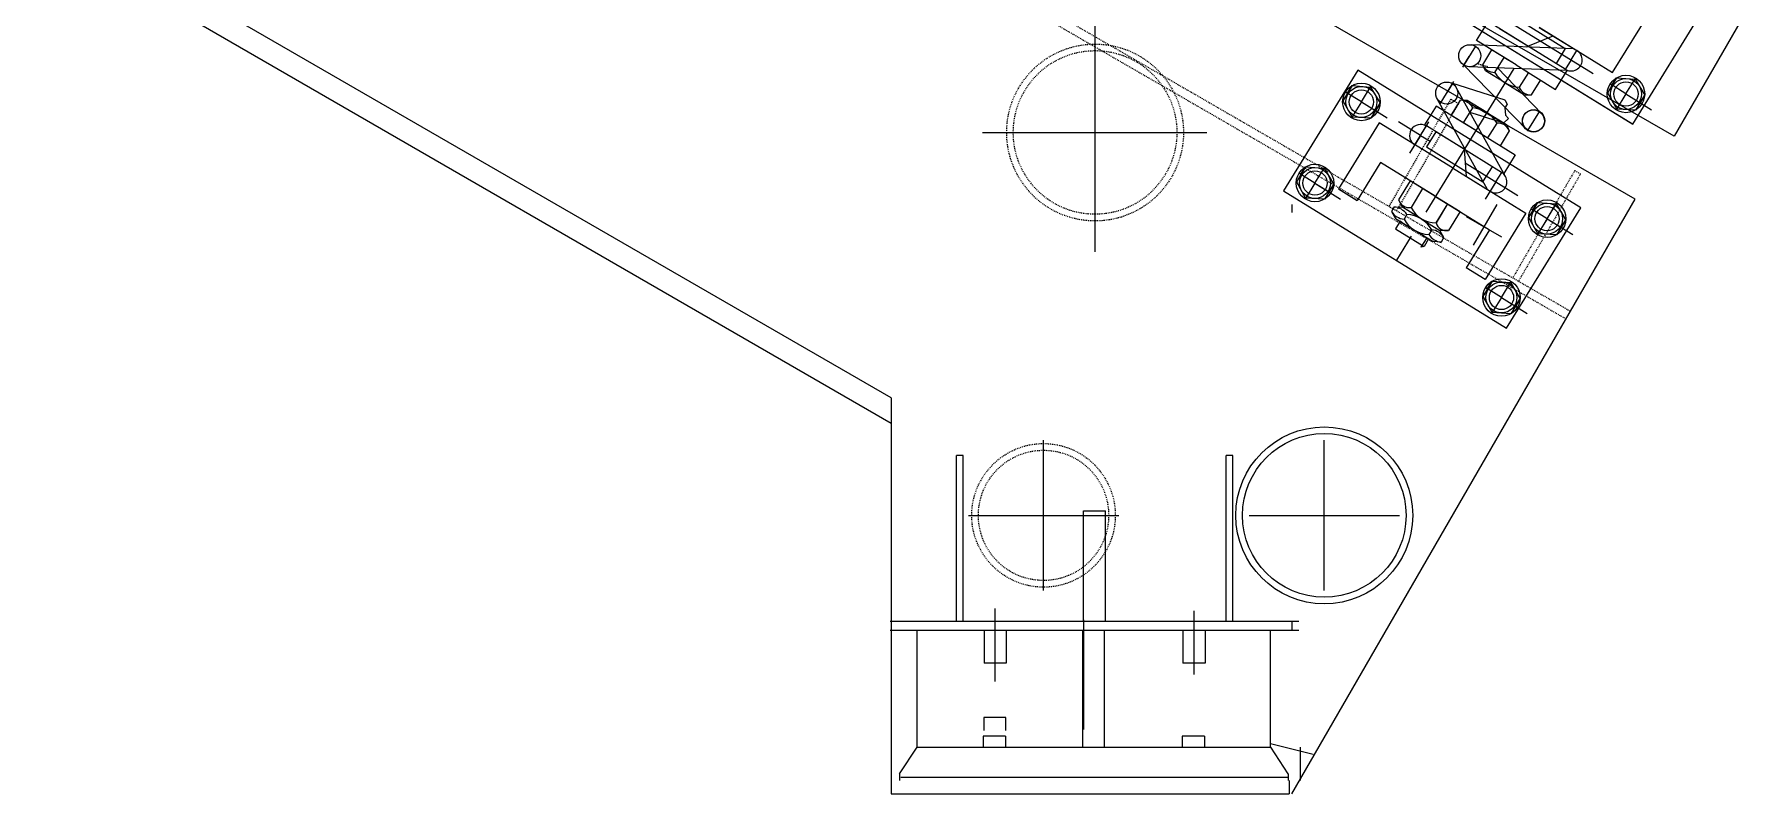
# Model space of a CAD drawing. Header units: millimetres. Extents: x 2827 to 6143, y 72 to 478.
# Drawn here: x 3108.5 to 3302, y 118.2 to 204.1 of the extents above; entities that cross this region are included whole.
import ezdxf

# ---------------------------------------------------------------- set-up
doc = ezdxf.new("R2010")
doc.units = ezdxf.units.MM
for name, pattern in [('ACAD_ISO02W100', [15, 12, -3]), ('CENTER', [50.8, 31.75, -6.35, 6.35, -6.35]), ('CENTER2', [28.575, 19.05, -3.175, 3.175, -3.175]), ('HIDDEN', [0.2, 0.1, -0.1])]:
    doc.linetypes.add(name, pattern=pattern)
for name, color, linetype, lineweight in [('01', 7, 'Continuous', 18), ('A粗实线', 7, 'Continuous', 40), ('中心线', 1, 'CENTER', 13), ('图层1', 1, 'CENTER2', 25), ('图层2', 160, 'Continuous', 25), ('粗实线层', 7, 'Continuous', 35), ('虚线', 8, 'ACAD_ISO02W100', 13)]:
    doc.layers.add(name, color=color, linetype=linetype, lineweight=lineweight)
doc.layers.add('细实线', color=7, linetype='Continuous')

msp = doc.modelspace()

# ---------------------------------------------------------------- linework, layer by layer
at = {"color": 7, "linetype": 'Continuous'}
for p, q in [((3293.99, 192.54), (2941.91, 395.73)), ((3205.46, 160.07), (2948.8, 308.26)), ((3289.58, 185.43), (3210.46, 231.12)), ((3301.99, 206.4), (3293.99, 192.54)), ((3213.58, 156.45), (3212.83, 156.45)), ((3212.83, 137.72), (3212.83, 156.45)), ((3213.58, 137.72), (3213.58, 156.45)), ((3243.33, 137.72), (3243.33, 156.45)), ((3244.08, 137.72), (3244.08, 156.45)), ((3215.95, 136.72), (3215.95, 132.97)), ((3218.45, 136.72), (3218.45, 132.97)), ((3238.45, 136.72), (3238.45, 132.97)), ((3240.95, 136.72), (3240.95, 132.97)), ((3218.45, 132.97), (3215.95, 132.97)), ((3240.95, 132.97), (3238.45, 132.97))]:
    msp.add_line(p, q, dxfattribs=at)
for p, q in [((3287.04, 199.75), (3291.65, 207.22)), ((3271.66, 203.37), (3272.97, 205.5)), ((3281.68, 200.12), (3273.18, 205.38)), ((3275.29, 206.41), (3281.68, 202.48)), ((3276.13, 200.61), (3271.66, 203.37)), ((3277.44, 202.74), (3274.25, 204.71)), ((3277.44, 202.74), (3280.3, 203.91)), ((3278.74, 204.87), (3287.04, 199.75)), ((3278.75, 204.86), (3283, 202.24)), ((3282.69, 202.43), (3271.05, 202.89)), ((3273.36, 202.32), (3272.31, 200.62)), ((3276.13, 200.61), (3273.36, 202.32)), ((3274.74, 201.47), (3273.7, 199.77)), ((3276.13, 200.61), (3274.74, 201.47)), ((3276.78, 201.67), (3276.76, 201.64)), ((3276.78, 201.67), (3276.78, 201.67)), ((3277.32, 202.55), (3277.32, 202.55)), ((3281.68, 202.48), (3280.64, 200.77)), ((3277.43, 193.2), (3270.14, 200.65)), ((3281.91, 199.97), (3270.79, 200.4)), ((3272.67, 199.95), (3272.31, 200.62)), ((3274.89, 198.59), (3272.67, 199.95)), ((3274.01, 200.28), (3279.04, 195.08)), ((3276.13, 200.61), (3280.59, 197.85)), ((3276.13, 200.61), (3277.51, 199.76)), ((3277.51, 199.76), (3276.48, 198.08)), ((3280.59, 197.85), (3281.91, 199.97)), ((3281.68, 200.12), (3281.68, 200.12)), ((3281.91, 199.97), (3281.93, 200)), ((3281.91, 199.97), (3282.05, 199.96)), ((3274.88, 196.61), (3268.84, 198.54)), ((3274.73, 188.33), (3269.35, 198.07)), ((3274.88, 198.59), (3277.09, 197.23)), ((3275.09, 198.93), (3275.09, 198.92)), ((3277.86, 197.24), (3278.91, 198.94)), ((3281.04, 199.05), (3281.02, 199.02)), ((3267.09, 195.96), (3265.78, 193.84)), ((3271.56, 193.21), (3267.09, 195.96)), ((3272.88, 186.53), (3267.25, 196.72)), ((3267.53, 196.22), (3267.53, 196.23)), ((3267.53, 196.21), (3267.53, 196.22)), ((3268.79, 194.91), (3269.84, 196.62)), ((3270.6, 196.59), (3269.84, 196.62)), ((3270.17, 194.06), (3271.22, 195.76)), ((3272.81, 195.22), (3270.6, 196.59)), ((3274.88, 196.6), (3274.88, 196.61)), ((3277.09, 197.23), (3277.86, 197.24)), ((3277.86, 197.24), (3277.86, 197.24)), ((3278.76, 195.37), (3278.19, 195.55)), ((3260.62, 194.05), (3256.03, 186.61)), ((3268.93, 188.96), (3260.62, 194.05)), ((3274.49, 188.46), (3265.98, 193.71)), ((3271.56, 193.21), (3268.79, 194.91)), ((3271.56, 193.21), (3270.17, 194.06)), ((3272.53, 194.74), (3270.91, 195.25)), ((3272.51, 194.75), (3272.6, 194.89)), ((3272.51, 194.75), (3274.72, 194.05)), ((3272.6, 194.89), (3272.6, 194.89)), ((3272.81, 195.23), (3275.02, 193.86)), ((3272.94, 192.36), (3273.98, 194.03)), ((3275.02, 193.86), (3275.35, 193.17)), ((3278.77, 195.37), (3278.74, 195.33)), ((3267.05, 193.05), (3266, 191.35)), ((3270.24, 191.08), (3267.05, 193.05)), ((3270.9, 192.15), (3270.92, 192.18)), ((3270.9, 192.15), (3270.9, 192.15)), ((3271.56, 193.21), (3276.03, 190.46)), ((3271.56, 193.21), (3272.94, 192.36)), ((3275.35, 193.17), (3274.31, 191.47)), ((3275.35, 193.17), (3275.35, 193.17)), ((3277.43, 193.2), (3277.81, 193.08)), ((3266, 191.35), (3272.38, 187.41)), ((3270.36, 191.27), (3270.24, 191.08)), ((3270.24, 191.08), (3270.36, 191.27)), ((3270.24, 191.08), (3270.48, 188)), ((3270.36, 191.27), (3270.36, 191.27)), ((3276.03, 190.46), (3274.73, 188.33)), ((3260.72, 189.45), (3258.15, 185.29)), ((3260.79, 189.57), (3260.72, 189.45)), ((3266.96, 185.77), (3260.79, 189.57)), ((3268.93, 188.96), (3268.93, 188.96)), ((3268.93, 188.96), (3277.22, 183.84)), ((3268.93, 188.96), (3273.19, 186.33)), ((3272.38, 187.41), (3273.44, 189.1)), ((3274.49, 188.46), (3274.49, 188.46)), ((3274.73, 188.33), (3274.71, 188.3)), ((3274.73, 188.33), (3274.79, 188.21)), ((3256.03, 186.61), (3258.15, 185.29)), ((3264.15, 187.5), (3262.84, 185.37)), ((3266.95, 185.77), (3264.13, 187.51)), ((3266.96, 185.77), (3264.15, 187.5)), ((3265.55, 186.64), (3264.25, 184.5)), ((3265.55, 186.64), (3264.25, 184.5)), ((3266.95, 185.77), (3265.54, 186.65)), ((3265.54, 186.65), (3265.54, 186.65)), ((3266.96, 185.76), (3265.55, 186.64)), ((3266.95, 185.77), (3273.12, 181.97)), ((3266.96, 185.77), (3266.96, 185.76)), ((3266.96, 185.77), (3269.78, 184.03)), ((3266.96, 185.77), (3268.38, 184.89)), ((3262.2, 184.32), (3262.04, 184.05)), ((3262.04, 184.05), (3262.48, 183.26)), ((3262.12, 184.37), (3262.12, 184.37)), ((3262.2, 184.32), (3262.37, 184.58)), ((3262.37, 184.58), (3263.27, 184.54)), ((3262.84, 185.37), (3263.27, 184.54)), ((3265.39, 183.21), (3263.27, 184.54)), ((3268.38, 184.89), (3267.06, 182.75)), ((3268.38, 184.89), (3267.08, 182.75)), ((3269.78, 184.03), (3268.47, 181.9)), ((3273.93, 184.84), (3271.28, 180.24)), ((3277.22, 183.84), (3272.61, 176.37)), ((3262.48, 183.26), (3266.74, 180.64)), ((3263.01, 182.94), (3262.48, 182.09)), ((3262.48, 182.09), (3265.72, 180.09)), ((3263.22, 182.8), (3263.01, 182.94)), ((3263.78, 183.71), (3263.45, 183.18)), ((3265.39, 183.21), (3267.51, 181.89)), ((3266.58, 181.98), (3266.25, 181.45)), ((3268.47, 181.9), (3267.51, 181.89)), ((3267.97, 181.09), (3267.51, 181.89)), ((3270.49, 183.47), (3274.48, 181.17)), ((3273.12, 181.97), (3270.49, 177.68)), ((3266.02, 181.08), (3265.36, 180)), ((3265.72, 180.09), (3265.36, 180)), ((3266.23, 180.95), (3265.72, 180.09)), ((3266.02, 181.08), (3266.23, 180.95)), ((3267.64, 180.56), (3266.74, 180.64)), ((3267.81, 180.82), (3267.64, 180.56)), ((3267.81, 180.82), (3267.97, 181.09)), ((3267.94, 181.15), (3267.94, 181.14)), ((3272.61, 176.37), (3270.49, 177.68))]:
    msp.add_line(p, q)
at = {"color": 7, "linetype": 'Continuous', "lineweight": -3}
for p, q in [((3250.77, 118.22), (3289.58, 185.43)), ((3215.92, 126.85), (3215.92, 125.35)), ((3218.42, 126.85), (3215.92, 126.85)), ((3218.42, 125.35), (3218.42, 126.85)), ((3248.33, 123.89), (3253.17, 122.7)), ((3251.71, 123.47), (3251.71, 121.22)), ((3205.46, 121.22), (3205.46, 119.72)), ((3206.54, 120.1), (3250.29, 120.1)), ((3251.71, 121.22), (3251.71, 119.72)), ((3250.46, 119.72), (3250.46, 118.22))]:
    msp.add_line(p, q, dxfattribs=at)
at = {"color": 7, "linetype": 'Continuous', "ltscale": 1.333333}
for p, q in [((3205.34, 137.72), (3251.57, 137.72)), ((3205.34, 136.72), (3251.57, 136.72))]:
    msp.add_line(p, q, dxfattribs=at)
at = {"color": 7, "linetype": 'Continuous', "lineweight": -3, "ltscale": 1.333333}
for p, q in [((3208.37, 123.47), (3208.37, 136.72)), ((3227.12, 123.47), (3227.12, 136.72)), ((3229.58, 123.47), (3229.58, 136.72)), ((3248.33, 123.47), (3248.33, 136.72))]:
    msp.add_line(p, q, dxfattribs=at)
for points in [[(3296.49, 208.27), (3297.68, 207.54), (3289.28, 193.92), (3264.07, 209.48), (3272.47, 223.1), (3285.22, 215.23)], [(3274.88, 196.6), (3275.1, 196.18), (3274.86, 195.75), (3274.91, 194.95), (3275.28, 194.57), (3274.72, 194.05)]]:
    msp.add_lwpolyline(points)
for points in [[(3264.13, 209.48), (3289.34, 193.92), (3297.75, 207.54), (3272.53, 223.09)], [(3249.82, 186.39), (3275.03, 170.84), (3283.43, 184.45), (3258.22, 200.01)]]:
    msp.add_lwpolyline(points, close=True)
for centre, radius in [((3270.88, 201.65), 1.25), ((3288.55, 197.33), 2.12), ((3258.63, 196.43), 2.12), ((3258.63, 196.43), 1.37), ((3268.28, 197.43), 1.25), ((3288.55, 197.33), 1.37), ((3278.09, 194.27), 1.25), ((3278.11, 194.3), 1.25), ((3253.38, 187.26), 2.12), ((3253.38, 187.26), 1.37), ((3279.63, 183.23), 2.12), ((3279.63, 183.23), 1.37), ((3274.47, 174.32), 2.12), ((3274.47, 174.32), 1.37)]:
    msp.add_circle(centre, radius)
at = {"color": 8, "lineweight": 9}
for radius in [10, 9.25]:
    msp.add_circle((3254.43, 149.69), radius, dxfattribs=at)
for centre, radius, start, end in [((3282.35, 201.18), 1.25, 237.9144, 58.3231), ((3273.7, 201.34), 1.57, 207.3898, 269.9075), ((3276.74, 201.63), 3.56, 211.4673, 265.8299), ((3277.75, 198.6), 1.37, 202.5306, 274.8636), ((3269.82, 195.05), 1.57, 26.7388, 89.2565), ((3270.92, 192.2), 3.56, 30.8163, 85.179), ((3265.33, 192.64), 1.25, 58.512, 238.3231), ((3274.08, 192.66), 1.37, 21.7827, 94.1157), ((3265.33, 192.64), 1.25, 327.4744, 328.7288), ((3273.84, 187.39), 1.25, 238.3231, 58.7319), ((3263.58, 184.97), 1.79, 210.723, 265.9233), ((3262.04, 182.48), 2.13, 35.4644, 81.1819), ((3264.06, 185.76), 1.28, 197.9747, 278.6732), ((3266.99, 185.77), 3.01, 204.8453, 271.8205), ((3266.37, 184.77), 3.33, 208.6741, 267.9722), ((3263.59, 180.28), 3.44, 29.7147, 86.9316), ((3266.34, 180.08), 1.91, 31.7429, 82.907), ((3268.23, 183.06), 1.18, 194.7583, 281.869), ((3267.96, 182.58), 2.05, 213.5036, 261.1463)]:
    msp.add_arc(centre, radius, start, end)
at = {"layer": '01'}
for p, q in [((3250.77, 184.83), (3250.77, 183.92)), ((3250.77, 137.72), (3250.77, 136.72))]:
    msp.add_line(p, q, dxfattribs=at)
at = {"layer": 'A粗实线', "color": 7, "linetype": 'Continuous', "lineweight": -3}
for p, q in [((3227.2, 137.72), (3227.2, 150.22)), ((3227.2, 150.22), (3229.7, 150.22)), ((3229.7, 137.72), (3229.7, 150.22)), ((3218.37, 124.72), (3215.87, 124.72)), ((3215.87, 124.72), (3215.87, 123.47)), ((3218.37, 124.72), (3218.37, 123.47)), ((3238.37, 124.72), (3238.37, 123.47)), ((3240.87, 124.72), (3238.37, 124.72)), ((3240.87, 124.72), (3240.87, 123.47)), ((3206.38, 120.47), (3208.37, 123.47)), ((3208.37, 123.47), (3248.37, 123.47)), ((3250.36, 120.47), (3248.37, 123.47)), ((3206.38, 120.47), (3206.38, 119.72)), ((3250.36, 120.47), (3250.36, 119.72))]:
    msp.add_line(p, q, dxfattribs=at)
at = {"layer": '中心线', "color": 1, "linetype": 'CENTER'}
for p, q in [((3228.51, 179.47), (3228.51, 205.02)), ((3215.77, 192.99), (3241.15, 192.99)), ((3222.68, 141.19), (3222.68, 158.19)), ((3254.43, 141.19), (3254.43, 158.19)), ((3214.18, 149.69), (3231.18, 149.69)), ((3245.93, 149.69), (3262.93, 149.69))]:
    msp.add_line(p, q, dxfattribs=at)
at = {"layer": '中心线'}
for p, q in [((3217.2, 130.89), (3217.2, 139.15)), ((3239.7, 131.69), (3239.7, 138.88))]:
    msp.add_line(p, q, dxfattribs=at)
at = {"layer": '图层1'}
for p, q in [((3273.84, 206.44), (3284.83, 199.66)), ((3271.53, 202.72), (3270.08, 200.36)), ((3270.21, 200.57), (3270.83, 201.57)), ((3276.78, 201.67), (3276.76, 201.64)), ((3282.35, 201.18), (3283.01, 202.24)), ((3275.88, 200.2), (3261.12, 176.15)), ((3282.35, 201.18), (3281.69, 200.11)), ((3258.63, 196.43), (3256.83, 197.55)), ((3258.63, 196.43), (3259.75, 198.24)), ((3267.53, 196.22), (3269.07, 198.73)), ((3268.94, 198.51), (3268.33, 197.52)), ((3281.04, 199.05), (3281.02, 199.02)), ((3288.55, 197.33), (3286.75, 198.46)), ((3288.55, 197.33), (3287.44, 195.53)), ((3288.55, 197.33), (3289.67, 199.14)), ((3288.55, 197.33), (3290.36, 196.21)), ((3288.55, 197.33), (3291.45, 195.53)), ((3258.63, 196.43), (3257.52, 194.62)), ((3258.63, 196.43), (3260.44, 195.31)), ((3258.63, 196.43), (3261.53, 194.62)), ((3285.18, 196.45), (3285.18, 196.49)), ((3265.33, 192.64), (3262.84, 194.17)), ((3264.66, 191.58), (3265.98, 193.71)), ((3265.33, 192.64), (3266.27, 194.17)), ((3278.77, 195.37), (3277.43, 193.2)), ((3278.74, 195.33), (3278.77, 195.37)), ((3265.33, 192.64), (3264.08, 190.63)), ((3265.33, 192.64), (3264.66, 191.57)), ((3265.33, 192.64), (3266.39, 191.98)), ((3277.43, 193.2), (3277.45, 193.24)), ((3269.58, 190.02), (3269.61, 190)), ((3253.38, 187.26), (3251.57, 188.38)), ((3253.38, 187.26), (3254.49, 189.07)), ((3270.36, 189.53), (3276.31, 185.86)), ((3273.84, 187.39), (3274.5, 188.46)), ((3253.38, 187.26), (3252.26, 185.45)), ((3253.38, 187.26), (3255.18, 186.14)), ((3253.38, 187.26), (3256.28, 185.45)), ((3273.84, 187.39), (3272.64, 185.42)), ((3273.84, 187.39), (3273.19, 186.33)), ((3279.63, 183.23), (3277.82, 184.35)), ((3279.63, 183.23), (3280.74, 185.04)), ((3279.63, 183.23), (3278.51, 181.42)), ((3279.63, 183.23), (3281.43, 182.11)), ((3279.63, 183.23), (3282.53, 181.43)), ((3274.47, 174.32), (3275.58, 176.13)), ((3274.47, 174.32), (3272.66, 175.44)), ((3274.47, 174.32), (3273.35, 172.51)), ((3274.47, 174.32), (3276.27, 173.2)), ((3274.47, 174.32), (3277.37, 172.52))]:
    msp.add_line(p, q, dxfattribs=at)
at = {"layer": '图层2'}
for p, q in [((3257.57, 198.27), (3256.53, 196.56)), ((3256.83, 197.55), (3257.04, 197.42)), ((3257.04, 197.42), (3257.57, 198.27)), ((3257.57, 198.27), (3259.67, 198.11)), ((3259.67, 198.11), (3260.75, 196.28)), ((3287.49, 199.17), (3286.45, 197.46)), ((3286.45, 197.46), (3287.5, 195.62)), ((3286.75, 198.46), (3286.96, 198.32)), ((3286.96, 198.32), (3287.49, 199.17)), ((3287.49, 199.17), (3289.59, 199.01)), ((3289.59, 199.01), (3290.67, 197.19)), ((3256.53, 196.56), (3257.58, 194.72)), ((3260.76, 196.29), (3259.7, 194.59)), ((3260.23, 195.44), (3260.76, 196.29)), ((3260.44, 195.31), (3260.23, 195.44)), ((3289.61, 195.5), (3287.5, 195.62)), ((3290.68, 197.19), (3289.61, 195.5)), ((3290.15, 196.34), (3290.68, 197.19)), ((3290.36, 196.21), (3290.15, 196.34)), ((3259.7, 194.59), (3257.58, 194.72)), ((3252.31, 189.1), (3251.28, 187.39)), ((3251.57, 188.38), (3251.79, 188.25)), ((3251.79, 188.25), (3252.31, 189.1)), ((3252.31, 189.1), (3254.41, 188.94)), ((3254.41, 188.94), (3255.5, 187.11)), ((3251.28, 187.39), (3252.32, 185.55)), ((3255.5, 187.12), (3254.44, 185.42)), ((3254.97, 186.27), (3255.5, 187.12)), ((3255.18, 186.14), (3254.97, 186.27)), ((3254.44, 185.42), (3252.32, 185.55)), ((3278.56, 185.07), (3277.52, 183.36)), ((3277.82, 184.35), (3278.03, 184.22)), ((3278.03, 184.22), (3278.56, 185.07)), ((3278.56, 185.07), (3280.66, 184.91)), ((3280.66, 184.91), (3281.75, 183.08)), ((3277.52, 183.36), (3278.57, 181.52)), ((3281.75, 183.09), (3280.69, 181.39)), ((3281.22, 182.24), (3281.75, 183.09)), ((3281.43, 182.11), (3281.22, 182.24)), ((3280.69, 181.39), (3278.57, 181.52)), ((3273.4, 176.16), (3272.36, 174.45)), ((3272.87, 175.31), (3273.4, 176.16)), ((3273.4, 176.16), (3275.5, 176)), ((3272.36, 174.45), (3273.41, 172.61)), ((3272.66, 175.44), (3272.87, 175.31)), ((3275.5, 176), (3276.59, 174.17)), ((3276.59, 174.18), (3275.53, 172.48)), ((3276.06, 173.33), (3276.59, 174.18)), ((3275.53, 172.48), (3273.41, 172.61)), ((3276.27, 173.2), (3276.06, 173.33))]:
    msp.add_line(p, q, dxfattribs=at)
for centre, radius in [((3258.63, 196.43), 1.75), ((3258.63, 196.43), 1.37), ((3288.55, 197.33), 1.75), ((3288.55, 197.33), 1.37), ((3253.38, 187.26), 1.75), ((3253.38, 187.26), 1.37), ((3279.63, 183.23), 1.75), ((3279.63, 183.23), 1.37), ((3274.47, 174.32), 1.75), ((3274.47, 174.32), 1.37)]:
    msp.add_circle(centre, radius, dxfattribs=at)
at = {"layer": '粗实线层', "color": 7, "lineweight": -3}
for p, q in [((3205.46, 162.96), (2950.05, 310.42)), ((3205.46, 162.96), (3205.46, 118.22)), ((3205.46, 118.22), (3250.46, 118.22))]:
    msp.add_line(p, q, dxfattribs=at)
at = {"layer": '细实线'}
msp.add_line((3244.08, 156.45), (3243.33, 156.45), dxfattribs=at)
at = {"layer": '细实线', "color": 7, "lineweight": -3}
msp.add_line((3227.2, 137.87), (3227.2, 125.48), dxfattribs=at)
at = {"layer": '虚线', "color": 8, "linetype": 'HIDDEN'}
for p, q in [((2913.72, 385.55), (3282.27, 172.77)), ((2913.64, 384.44), (3281.77, 171.9)), ((3272.94, 200.41), (3271.73, 200.72)), ((3282.75, 188.66), (3275.75, 176.53)), ((3283.4, 188.28), (3276.4, 176.16))]:
    msp.add_line(p, q, dxfattribs=at)
at = {"layer": '虚线', "ltscale": 0.01}
for p, q in [((3268.74, 196.75), (3261.74, 184.62)), ((3269.6, 196.25), (3262.6, 184.12)), ((3268.74, 196.75), (3269.6, 196.25)), ((3282.75, 188.66), (3283.4, 188.28))]:
    msp.add_line(p, q, dxfattribs=at)
at = {"layer": '虚线', "color": 251, "linetype": 'HIDDEN'}
for centre, radius in [((3228.51, 192.97), 10), ((3228.51, 192.98), 9.25), ((3222.68, 149.69), 8.12), ((3222.68, 149.69), 7.37)]:
    msp.add_circle(centre, radius, dxfattribs=at)

doc.saveas('drawing.dxf')
